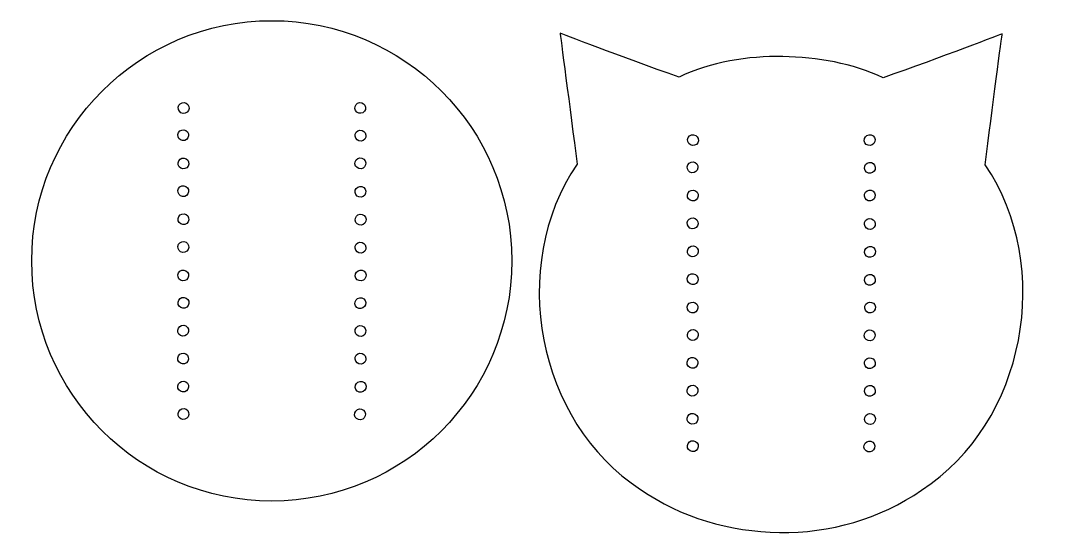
# Model space of a CAD drawing. Extents: x -60 to 149, y 150 to 288.
# Drawn here: x 55.2 to 148.4, y 242.1 to 288.3 of the extents above; entities that cross this region are included whole.
import ezdxf

# ---------------------------------------------------------------- set-up
doc = ezdxf.new("R2010")
doc.units = 0
doc.layers.add('Layer_1', color=7, linetype='CONTINUOUS')

msp = doc.modelspace()

# ---------------------------------------------------------------- linework, layer by layer
at = {"layer": 'Layer_1', "color": 7}
for points in [[(103.829852, 287.169958), (103.829852, 287.169958)], [(70.377811, 280.375857), (70.377811, 280.375857)], [(86.303115, 280.488732), (86.303115, 280.488732)], [(70.337737, 277.918434), (70.337737, 277.918434)], [(86.324979, 277.991048), (86.324979, 277.991048)], [(116.310824, 277.478184), (116.310824, 277.478184)], [(132.236128, 277.591059), (132.236128, 277.591059)], [(70.358327, 275.376237), (70.358327, 275.376237)], [(86.314495, 275.491705), (86.314495, 275.491705)], [(116.27075, 275.02076), (116.27075, 275.02076)], [(132.257992, 275.093375), (132.257992, 275.093375)], [(70.341388, 272.880235), (70.341388, 272.880235)], [(86.320106, 272.932209), (86.320106, 272.932209)], [(116.29134, 272.478564), (116.29134, 272.478564)], [(132.247508, 272.594032), (132.247508, 272.594032)], [(70.355655, 270.346246), (70.355655, 270.346246)], [(86.33829, 270.417239), (86.33829, 270.417239)], [(116.274401, 269.982562), (116.274401, 269.982562)], [(132.253119, 270.034536), (132.253119, 270.034536)], [(70.348151, 267.845913), (70.348151, 267.845913)], [(86.325299, 267.89667), (86.325299, 267.89667)], [(132.271303, 267.519565), (132.271303, 267.519565)], [(99.47859, 266.650334), (99.47859, 266.650334)], [(116.288668, 267.448573), (116.288668, 267.448573)], [(70.337853, 265.283657), (70.337853, 265.283657)], [(86.34176, 265.395055), (86.34176, 265.395055)], [(116.281164, 264.948239), (116.281164, 264.948239)], [(132.258312, 264.998997), (132.258312, 264.998997)], [(86.30582, 262.890346), (86.30582, 262.890346)], [(70.360013, 262.814037), (70.360013, 262.814037)], [(116.270866, 262.385983), (116.270866, 262.385983)], [(132.274773, 262.497382), (132.274773, 262.497382)], [(70.333502, 260.300423), (70.333502, 260.300423)], [(86.31703, 260.380742), (86.31703, 260.380742)], [(116.293026, 259.916363), (116.293026, 259.916363)], [(132.238833, 259.992672), (132.238833, 259.992672)], [(70.327394, 257.790512), (70.327394, 257.790512)], [(86.325853, 257.893851), (86.325853, 257.893851)], [(116.266515, 257.402749), (116.266515, 257.402749)], [(132.250043, 257.483068), (132.250043, 257.483068)], [(70.330685, 255.264704), (70.330685, 255.264704)], [(86.337066, 255.35182), (86.337066, 255.35182)], [(116.260407, 254.892839), (116.260407, 254.892839)], [(132.258866, 254.996177), (132.258866, 254.996177)], [(70.358231, 252.792777), (70.358231, 252.792777)], [(86.280682, 252.871668), (86.280682, 252.871668)], [(116.263698, 252.367031), (116.263698, 252.367031)], [(132.270079, 252.454146), (132.270079, 252.454146)], [(116.291244, 249.895103), (116.291244, 249.895103)], [(132.213695, 249.973995), (132.213695, 249.973995)]]:
    msp.add_lwpolyline(points, dxfattribs=at)
for points in [[(56.18782, 266.650334), (56.18782, 278.604755), (65.87879, 288.295702), (77.833205, 288.295702)], [(77.833205, 288.295702), (89.78762, 288.295702), (99.47859, 278.604755), (99.47859, 266.650334)], [(103.829852, 287.169958), (103.829852, 287.169958), (104.752098, 280.282184), (105.364463, 275.378375)], [(114.571963, 283.218847), (109.326299, 285.036415), (103.829852, 287.169958), (103.829852, 287.169958)], [(143.702574, 287.108236), (143.702574, 287.108236), (138.206212, 284.974693), (132.960491, 283.157125)], [(142.167991, 275.316625), (142.780357, 280.220433), (143.702574, 287.108236), (143.702574, 287.108236)], [(123.909145, 285.066443), (120.810711, 285.122492), (117.383066, 284.564765), (114.571963, 283.218847)], [(132.960491, 283.157125), (130.266511, 284.446965), (127.007606, 285.010365), (123.909145, 285.066443)], [(69.404694, 280.487414), (69.435503, 280.756165), (69.67831, 280.949062), (69.947037, 280.918255)], [(69.947037, 280.918255), (70.215742, 280.887451), (70.40862, 280.644609), (70.377811, 280.375857)], [(85.329925, 280.377817), (85.299293, 280.646588), (85.492308, 280.889301), (85.761055, 280.919931)], [(85.761055, 280.919931), (86.02978, 280.950558), (86.272483, 280.757504), (86.303115, 280.488732)], [(69.835467, 279.945016), (69.566739, 279.975823), (69.373884, 280.218663), (69.404694, 280.487414)], [(70.377811, 280.375857), (70.347001, 280.107106), (70.104172, 279.914212), (69.835467, 279.945016)], [(85.871985, 279.946619), (85.603237, 279.915989), (85.360557, 280.109045), (85.329925, 280.377817)], [(86.303115, 280.488732), (86.333748, 280.219961), (86.14071, 279.977245), (85.871985, 279.946619)], [(69.795393, 277.487593), (69.526666, 277.518399), (69.333811, 277.761239), (69.36462, 278.02999)], [(69.36462, 278.02999), (69.395429, 278.298742), (69.638236, 278.491638), (69.906964, 278.460831)], [(70.337737, 277.918434), (70.306928, 277.649682), (70.064098, 277.456789), (69.795393, 277.487593)], [(69.906964, 278.460831), (70.175669, 278.430027), (70.368546, 278.187185), (70.337737, 277.918434)], [(85.351789, 277.880133), (85.321157, 278.148904), (85.514172, 278.391617), (85.78292, 278.422247)], [(85.893849, 277.448934), (85.625101, 277.418305), (85.382421, 277.611361), (85.351789, 277.880133)], [(85.78292, 278.422247), (86.051645, 278.452873), (86.294347, 278.25982), (86.324979, 277.991048)], [(86.324979, 277.991048), (86.355612, 277.722277), (86.162574, 277.479561), (85.893849, 277.448934)], [(115.337706, 277.58974), (115.368516, 277.858492), (115.611323, 278.051388), (115.88005, 278.020581)], [(115.88005, 278.020581), (116.148755, 277.989778), (116.341633, 277.746935), (116.310824, 277.478184)], [(131.262938, 277.480143), (131.232306, 277.748915), (131.42532, 277.991628), (131.694068, 278.022257)], [(131.694068, 278.022257), (131.962793, 278.052884), (132.205496, 277.85983), (132.236128, 277.591059)], [(115.76848, 277.047343), (115.499752, 277.078149), (115.306897, 277.320989), (115.337706, 277.58974)], [(116.310824, 277.478184), (116.280014, 277.209432), (116.037184, 277.016539), (115.76848, 277.047343)], [(131.804998, 277.048945), (131.53625, 277.018316), (131.29357, 277.211372), (131.262938, 277.480143)], [(132.236128, 277.591059), (132.26676, 277.322287), (132.073723, 277.079572), (131.804998, 277.048945)], [(44.108356, 247.201522), (53.505848, 253.290664), (56.076836, 267.324079), (49.840995, 276.526161)], [(69.38521, 275.487794), (69.416019, 275.756545), (69.658826, 275.949442), (69.927554, 275.918635)], [(69.927554, 275.918635), (70.196258, 275.887831), (70.389136, 275.644989), (70.358327, 275.376237)], [(85.341304, 275.38079), (85.310672, 275.649561), (85.503687, 275.892274), (85.772435, 275.922904)], [(85.772435, 275.922904), (86.04116, 275.953531), (86.283863, 275.760477), (86.314495, 275.491705)], [(69.815983, 274.945396), (69.547255, 274.976203), (69.3544, 275.219043), (69.38521, 275.487794)], [(70.358327, 275.376237), (70.327518, 275.107486), (70.084688, 274.914592), (69.815983, 274.945396)], [(85.883364, 274.949592), (85.614616, 274.918962), (85.371936, 275.112018), (85.341304, 275.38079)], [(86.314495, 275.491705), (86.345127, 275.222934), (86.152089, 274.980218), (85.883364, 274.949592)], [(105.364463, 275.378375), (99.128622, 266.176265), (101.699582, 252.142878), (111.097074, 246.053708)], [(115.728406, 274.589919), (115.459678, 274.620726), (115.266824, 274.863565), (115.297633, 275.132317)], [(115.297633, 275.132317), (115.328442, 275.401068), (115.571249, 275.593964), (115.839977, 275.563158)], [(116.27075, 275.02076), (116.239941, 274.752009), (115.997111, 274.559115), (115.728406, 274.589919)], [(115.839977, 275.563158), (116.108682, 275.532354), (116.301559, 275.289511), (116.27075, 275.02076)], [(131.284802, 274.982459), (131.25417, 275.251231), (131.447184, 275.493944), (131.715932, 275.524573)], [(131.826862, 274.551261), (131.558114, 274.520631), (131.315434, 274.713688), (131.284802, 274.982459)], [(131.715932, 275.524573), (131.984657, 275.5552), (132.22736, 275.362146), (132.257992, 275.093375)], [(132.257992, 275.093375), (132.288625, 274.824603), (132.095587, 274.581888), (131.826862, 274.551261)], [(136.435352, 245.991986), (145.832844, 252.081128), (148.403832, 266.114543), (142.167991, 275.316625)], [(69.368271, 272.991792), (69.399081, 273.260543), (69.641888, 273.453439), (69.910615, 273.422633)], [(69.910615, 273.422633), (70.17932, 273.391829), (70.372198, 273.148986), (70.341388, 272.880235)], [(85.346915, 272.821294), (85.316283, 273.090065), (85.509298, 273.332778), (85.778046, 273.363407)], [(85.778046, 273.363407), (86.046771, 273.394034), (86.289474, 273.200981), (86.320106, 272.932209)], [(69.799045, 272.449394), (69.530317, 272.480201), (69.337462, 272.723041), (69.368271, 272.991792)], [(70.341388, 272.880235), (70.310579, 272.611484), (70.067749, 272.41859), (69.799045, 272.449394)], [(85.888975, 272.390095), (85.620227, 272.359466), (85.377548, 272.552522), (85.346915, 272.821294)], [(86.320106, 272.932209), (86.350738, 272.663438), (86.1577, 272.420722), (85.888975, 272.390095)], [(115.748996, 272.047723), (115.480268, 272.078529), (115.287413, 272.321369), (115.318223, 272.59012)], [(115.318223, 272.59012), (115.349032, 272.858872), (115.591839, 273.051768), (115.860566, 273.020962)], [(116.29134, 272.478564), (116.26053, 272.209813), (116.017701, 272.016919), (115.748996, 272.047723)], [(115.860566, 273.020962), (116.129271, 272.990158), (116.322149, 272.747315), (116.29134, 272.478564)], [(131.274317, 272.483116), (131.243685, 272.751888), (131.4367, 272.994601), (131.705448, 273.02523)], [(131.816377, 272.051918), (131.547629, 272.021289), (131.304949, 272.214345), (131.274317, 272.483116)], [(131.705448, 273.02523), (131.974173, 273.055857), (132.216875, 272.862803), (132.247508, 272.594032)], [(132.247508, 272.594032), (132.27814, 272.32526), (132.085102, 272.082545), (131.816377, 272.051918)], [(69.813311, 269.915405), (69.544584, 269.946212), (69.351729, 270.189052), (69.382538, 270.457803)], [(69.382538, 270.457803), (69.413347, 270.726554), (69.656154, 270.91945), (69.924882, 270.888644)], [(70.355655, 270.346246), (70.324846, 270.077495), (70.082016, 269.884601), (69.813311, 269.915405)], [(69.924882, 270.888644), (70.193587, 270.85784), (70.386465, 270.614997), (70.355655, 270.346246)], [(85.3651, 270.306323), (85.334468, 270.575095), (85.527483, 270.817808), (85.79623, 270.848437)], [(85.79623, 270.848437), (86.064955, 270.879064), (86.307658, 270.68601), (86.33829, 270.417239)], [(86.33829, 270.417239), (86.368923, 270.148467), (86.175885, 269.905752), (85.90716, 269.875125)], [(115.301284, 270.094118), (115.332093, 270.36287), (115.5749, 270.555766), (115.843628, 270.524959)], [(115.843628, 270.524959), (116.112333, 270.494155), (116.305211, 270.251313), (116.274401, 269.982562)], [(131.279928, 269.92362), (131.249296, 270.192392), (131.442311, 270.435104), (131.711059, 270.465734)], [(131.711059, 270.465734), (131.979784, 270.496361), (132.222487, 270.303307), (132.253119, 270.034536)], [(85.90716, 269.875125), (85.638412, 269.844495), (85.395732, 270.037552), (85.3651, 270.306323)], [(115.732057, 269.551721), (115.46333, 269.582527), (115.270475, 269.825367), (115.301284, 270.094118)], [(116.274401, 269.982562), (116.243592, 269.71381), (116.000762, 269.520917), (115.732057, 269.551721)], [(131.821988, 269.492422), (131.55324, 269.461792), (131.310561, 269.654848), (131.279928, 269.92362)], [(132.253119, 270.034536), (132.283751, 269.765764), (132.090713, 269.523049), (131.821988, 269.492422)], [(69.805808, 267.415072), (69.53708, 267.445878), (69.344225, 267.688718), (69.375034, 267.957469)], [(69.375034, 267.957469), (69.405844, 268.226221), (69.648651, 268.419117), (69.917378, 268.38831)], [(70.348151, 267.845913), (70.317342, 267.577161), (70.074512, 267.384268), (69.805808, 267.415072)], [(69.917378, 268.38831), (70.186083, 268.357506), (70.378961, 268.114664), (70.348151, 267.845913)], [(85.352109, 267.785755), (85.321477, 268.054526), (85.514492, 268.297239), (85.783239, 268.327868)], [(85.894169, 267.354556), (85.625421, 267.323927), (85.382741, 267.516983), (85.352109, 267.785755)], [(85.783239, 268.327868), (86.051964, 268.358495), (86.294667, 268.165442), (86.325299, 267.89667)], [(86.325299, 267.89667), (86.355932, 267.627899), (86.162894, 267.385183), (85.894169, 267.354556)], [(115.746324, 267.017732), (115.477597, 267.048538), (115.284742, 267.291378), (115.315551, 267.560129)], [(115.315551, 267.560129), (115.34636, 267.828881), (115.589167, 268.021777), (115.857895, 267.99097)], [(115.857895, 267.99097), (116.1266, 267.960166), (116.319477, 267.717324), (116.288668, 267.448573)], [(131.298113, 267.40865), (131.267481, 267.677421), (131.460495, 267.920134), (131.729243, 267.950764)], [(131.729243, 267.950764), (131.997968, 267.98139), (132.240671, 267.788337), (132.271303, 267.519565)], [(132.271303, 267.519565), (132.301935, 267.250794), (132.108898, 267.008078), (131.840173, 266.977451)], [(77.833205, 245.004932), (65.87879, 245.004932), (56.18782, 254.695912), (56.18782, 266.650334)], [(99.47859, 266.650334), (99.47859, 254.695912), (89.78762, 245.004932), (77.833205, 245.004932)], [(116.288668, 267.448573), (116.257859, 267.179821), (116.015029, 266.986928), (115.746324, 267.017732)], [(131.840173, 266.977451), (131.571425, 266.946822), (131.328745, 267.139878), (131.298113, 267.40865)], [(69.364735, 265.395213), (69.395545, 265.663965), (69.638352, 265.856861), (69.907079, 265.826055)], [(69.907079, 265.826055), (70.175784, 265.795251), (70.368662, 265.552408), (70.337853, 265.283657)], [(85.36857, 265.28414), (85.337937, 265.552911), (85.530952, 265.795624), (85.7997, 265.826254)], [(85.7997, 265.826254), (86.068425, 265.856881), (86.311128, 265.663827), (86.34176, 265.395055)], [(69.795509, 264.852816), (69.526781, 264.883622), (69.333926, 265.126462), (69.364735, 265.395213)], [(70.337853, 265.283657), (70.307043, 265.014905), (70.064214, 264.822012), (69.795509, 264.852816)], [(85.91063, 264.852942), (85.641882, 264.822312), (85.399202, 265.015368), (85.36857, 265.28414)], [(86.34176, 265.395055), (86.372392, 265.126284), (86.179355, 264.883568), (85.91063, 264.852942)], [(115.73882, 264.517398), (115.470093, 264.548205), (115.277238, 264.791044), (115.308047, 265.059796)], [(115.308047, 265.059796), (115.338856, 265.328547), (115.581663, 265.521443), (115.850391, 265.490637)], [(116.281164, 264.948239), (116.250355, 264.679488), (116.007525, 264.486594), (115.73882, 264.517398)], [(115.850391, 265.490637), (116.119096, 265.459833), (116.311974, 265.21699), (116.281164, 264.948239)], [(131.285122, 264.888081), (131.25449, 265.156853), (131.447504, 265.399565), (131.716252, 265.430195)], [(131.827182, 264.456883), (131.558434, 264.426253), (131.315754, 264.61931), (131.285122, 264.888081)], [(131.716252, 265.430195), (131.984977, 265.460822), (132.22768, 265.267768), (132.258312, 264.998997)], [(132.258312, 264.998997), (132.288944, 264.730225), (132.095907, 264.48751), (131.827182, 264.456883)], [(69.817669, 262.383196), (69.548941, 262.414002), (69.356086, 262.656842), (69.386896, 262.925593)], [(69.386896, 262.925593), (69.417705, 263.194345), (69.660512, 263.387241), (69.92924, 263.356434)], [(69.92924, 263.356434), (70.197944, 263.325631), (70.390822, 263.082788), (70.360013, 262.814037)], [(85.332629, 262.77943), (85.301997, 263.048202), (85.495012, 263.290915), (85.76376, 263.321544)], [(85.76376, 263.321544), (86.032485, 263.352171), (86.275188, 263.159117), (86.30582, 262.890346)], [(86.30582, 262.890346), (86.336452, 262.621574), (86.143414, 262.378859), (85.874689, 262.348232)], [(115.297748, 262.49754), (115.328558, 262.766291), (115.571365, 262.959188), (115.840092, 262.928381)], [(115.840092, 262.928381), (116.108797, 262.897577), (116.301675, 262.654735), (116.270866, 262.385983)], [(131.301582, 262.386466), (131.27095, 262.655238), (131.463965, 262.897951), (131.732713, 262.92858)], [(131.732713, 262.92858), (132.001438, 262.959207), (132.244141, 262.766153), (132.274773, 262.497382)], [(70.360013, 262.814037), (70.329204, 262.545285), (70.086374, 262.352392), (69.817669, 262.383196)], [(85.874689, 262.348232), (85.605941, 262.317603), (85.363262, 262.510659), (85.332629, 262.77943)], [(115.728522, 261.955142), (115.459794, 261.985949), (115.266939, 262.228789), (115.297748, 262.49754)], [(116.270866, 262.385983), (116.240056, 262.117232), (115.997226, 261.924338), (115.728522, 261.955142)], [(131.843642, 261.955268), (131.574894, 261.924639), (131.332215, 262.117695), (131.301582, 262.386466)], [(132.274773, 262.497382), (132.305405, 262.22861), (132.112367, 261.985895), (131.843642, 261.955268)], [(69.791158, 259.869582), (69.52243, 259.900388), (69.329576, 260.143228), (69.360385, 260.41198)], [(69.360385, 260.41198), (69.391194, 260.680731), (69.634001, 260.873627), (69.902729, 260.842821)], [(70.333502, 260.300423), (70.302693, 260.031672), (70.059863, 259.838778), (69.791158, 259.869582)], [(69.902729, 260.842821), (70.171434, 260.812017), (70.364311, 260.569174), (70.333502, 260.300423)], [(85.34384, 260.269826), (85.313207, 260.538598), (85.506222, 260.781311), (85.77497, 260.81194)], [(85.885899, 259.838628), (85.617152, 259.807998), (85.374472, 260.001055), (85.34384, 260.269826)], [(85.77497, 260.81194), (86.043695, 260.842567), (86.286398, 260.649513), (86.31703, 260.380742)], [(86.31703, 260.380742), (86.347662, 260.11197), (86.154624, 259.869255), (85.885899, 259.838628)], [(115.319908, 260.02792), (115.350718, 260.296671), (115.593525, 260.489567), (115.862252, 260.458761)], [(115.862252, 260.458761), (116.130957, 260.427957), (116.323835, 260.185114), (116.293026, 259.916363)], [(131.265642, 259.881757), (131.23501, 260.150528), (131.428025, 260.393241), (131.696773, 260.423871)], [(131.696773, 260.423871), (131.965498, 260.454497), (132.208201, 260.261444), (132.238833, 259.992672)], [(115.750682, 259.485522), (115.481954, 259.516329), (115.289099, 259.759168), (115.319908, 260.02792)], [(116.293026, 259.916363), (116.262216, 259.647612), (116.019387, 259.454718), (115.750682, 259.485522)], [(131.807702, 259.450558), (131.538954, 259.419929), (131.296274, 259.612985), (131.265642, 259.881757)], [(132.238833, 259.992672), (132.269465, 259.723901), (132.076427, 259.481185), (131.807702, 259.450558)], [(69.354277, 257.902069), (69.385087, 258.17082), (69.627893, 258.363717), (69.896621, 258.33291)], [(69.896621, 258.33291), (70.165326, 258.302106), (70.358204, 258.059264), (70.327394, 257.790512)], [(85.352663, 257.782935), (85.322031, 258.051707), (85.515045, 258.29442), (85.783793, 258.325049)], [(85.783793, 258.325049), (86.052518, 258.355676), (86.295221, 258.162622), (86.325853, 257.893851)], [(69.785051, 257.359671), (69.516323, 257.390478), (69.323468, 257.633318), (69.354277, 257.902069)], [(70.327394, 257.790512), (70.296585, 257.521761), (70.053755, 257.328867), (69.785051, 257.359671)], [(85.894723, 257.351737), (85.625975, 257.321107), (85.383295, 257.514164), (85.352663, 257.782935)], [(86.325853, 257.893851), (86.356485, 257.625079), (86.163448, 257.382364), (85.894723, 257.351737)], [(115.724171, 256.971908), (115.455443, 257.002715), (115.262588, 257.245555), (115.293398, 257.514306)], [(115.293398, 257.514306), (115.324207, 257.783057), (115.567014, 257.975954), (115.835742, 257.945147)], [(116.266515, 257.402749), (116.235706, 257.133998), (115.992876, 256.941104), (115.724171, 256.971908)], [(115.835742, 257.945147), (116.104446, 257.914343), (116.297324, 257.671501), (116.266515, 257.402749)], [(131.276852, 257.372153), (131.24622, 257.640924), (131.439235, 257.883637), (131.707983, 257.914266)], [(131.818912, 256.940954), (131.550164, 256.910325), (131.307485, 257.103381), (131.276852, 257.372153)], [(131.707983, 257.914266), (131.976708, 257.944893), (132.219411, 257.75184), (132.250043, 257.483068)], [(132.250043, 257.483068), (132.280675, 257.214297), (132.087637, 256.971581), (131.818912, 256.940954)], [(69.357568, 255.376261), (69.388377, 255.645012), (69.631184, 255.837909), (69.899912, 255.807102)], [(69.899912, 255.807102), (70.168617, 255.776298), (70.361494, 255.533456), (70.330685, 255.264704)], [(85.363876, 255.240904), (85.333244, 255.509676), (85.526259, 255.752389), (85.795007, 255.783018)], [(85.795007, 255.783018), (86.063732, 255.813645), (86.306434, 255.620591), (86.337066, 255.35182)], [(115.28729, 255.004396), (115.318099, 255.273147), (115.560906, 255.466043), (115.829634, 255.435237)], [(115.829634, 255.435237), (116.098339, 255.404433), (116.291217, 255.16159), (116.260407, 254.892839)], [(131.285676, 254.885262), (131.255043, 255.154033), (131.448058, 255.396746), (131.716806, 255.427376)], [(131.716806, 255.427376), (131.985531, 255.458002), (132.228234, 255.264949), (132.258866, 254.996177)], [(69.788341, 254.833863), (69.519614, 254.86467), (69.326759, 255.10751), (69.357568, 255.376261)], [(70.330685, 255.264704), (70.299876, 254.995953), (70.057046, 254.803059), (69.788341, 254.833863)], [(85.905936, 254.809706), (85.637188, 254.779077), (85.394508, 254.972133), (85.363876, 255.240904)], [(86.337066, 255.35182), (86.367699, 255.083048), (86.174661, 254.840333), (85.905936, 254.809706)], [(115.718063, 254.461998), (115.449336, 254.492804), (115.256481, 254.735644), (115.28729, 255.004396)], [(116.260407, 254.892839), (116.229598, 254.624088), (115.986768, 254.431194), (115.718063, 254.461998)], [(131.827736, 254.454063), (131.558988, 254.423434), (131.316308, 254.61649), (131.285676, 254.885262)], [(132.258866, 254.996177), (132.289498, 254.727406), (132.096461, 254.48469), (131.827736, 254.454063)], [(69.815887, 252.361936), (69.547159, 252.392742), (69.354305, 252.635582), (69.385114, 252.904333)], [(69.385114, 252.904333), (69.415923, 253.173085), (69.65873, 253.365981), (69.927458, 253.335174)], [(70.358231, 252.792777), (70.327422, 252.524025), (70.084592, 252.331132), (69.815887, 252.361936)], [(69.927458, 253.335174), (70.196162, 253.304371), (70.38904, 253.061528), (70.358231, 252.792777)], [(85.307492, 252.760753), (85.27686, 253.029524), (85.469874, 253.272237), (85.738622, 253.302867)], [(85.849552, 252.329555), (85.580804, 252.298925), (85.338124, 252.491981), (85.307492, 252.760753)], [(85.738622, 253.302867), (86.007347, 253.333494), (86.25005, 253.14044), (86.280682, 252.871668)], [(86.280682, 252.871668), (86.311314, 252.602897), (86.118277, 252.360181), (85.849552, 252.329555)], [(115.290581, 252.478588), (115.32139, 252.747339), (115.564197, 252.940235), (115.832925, 252.909429)], [(115.832925, 252.909429), (116.10163, 252.878625), (116.294507, 252.635782), (116.263698, 252.367031)], [(131.296889, 252.343231), (131.266257, 252.612002), (131.459271, 252.854715), (131.728019, 252.885345)], [(131.728019, 252.885345), (131.996744, 252.915972), (132.239447, 252.722918), (132.270079, 252.454146)], [(115.721354, 251.93619), (115.452626, 251.966996), (115.259772, 252.209836), (115.290581, 252.478588)], [(116.263698, 252.367031), (116.232889, 252.09828), (115.990059, 251.905386), (115.721354, 251.93619)], [(131.838949, 251.912033), (131.570201, 251.881403), (131.327521, 252.074459), (131.296889, 252.343231)], [(132.270079, 252.454146), (132.300711, 252.185375), (132.107674, 251.942659), (131.838949, 251.912033)], [(115.7489, 249.464262), (115.480172, 249.495069), (115.287317, 249.737909), (115.318127, 250.00666)], [(115.318127, 250.00666), (115.348936, 250.275411), (115.591743, 250.468307), (115.860471, 250.437501)], [(116.291244, 249.895103), (116.260435, 249.626352), (116.017605, 249.433458), (115.7489, 249.464262)], [(115.860471, 250.437501), (116.129175, 250.406697), (116.322053, 250.163854), (116.291244, 249.895103)], [(131.240505, 249.863079), (131.209872, 250.131851), (131.402887, 250.374564), (131.671635, 250.405193)], [(131.782564, 249.431881), (131.513817, 249.401252), (131.271137, 249.594308), (131.240505, 249.863079)], [(131.671635, 250.405193), (131.94036, 250.43582), (132.183063, 250.242766), (132.213695, 249.973995)], [(132.213695, 249.973995), (132.244327, 249.705223), (132.051289, 249.462508), (131.782564, 249.431881)], [(111.097074, 246.053708), (114.723347, 243.523755), (119.13671, 242.246615), (123.628079, 242.172729)], [(123.628079, 242.172729), (128.119449, 242.098843), (132.695851, 243.382983), (136.435352, 245.991986)]]:
    msp.add_open_spline(points, degree=3, dxfattribs=at)

doc.saveas('drawing.dxf')
